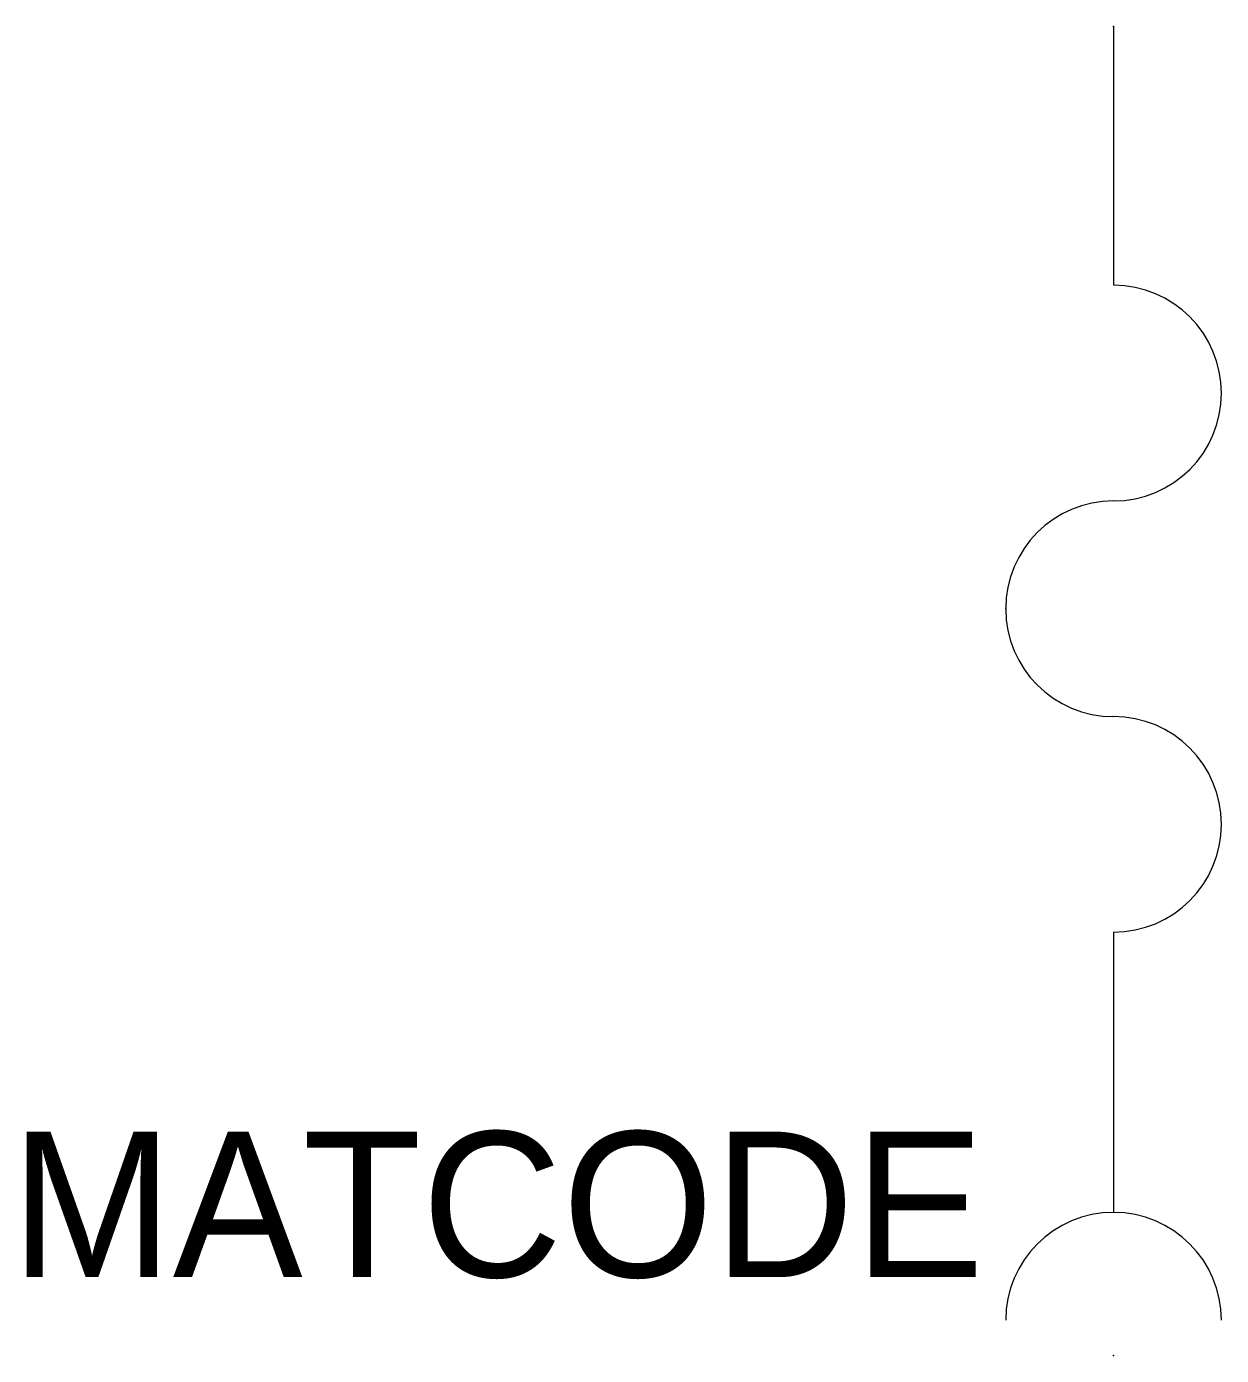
# Model space of a CAD drawing. Extents: x -16.8 to 1.7, y -2.2 to 18.3.
import ezdxf
from ezdxf.enums import TextEntityAlignment as Align

# ---------------------------------------------------------------- set-up
doc = ezdxf.new("R2010")
doc.units = 0
doc.layers.get('0').update_dxf_attribs({"linetype": 'CONTINUOUS'})
for name, color, linetype in [('A', 7, 'CONTINUOUS'), ('C', 6, 'CONTINUOUS'), ('T2', 1, 'CONTINUOUS')]:
    doc.layers.add(name, color=color, linetype=linetype)

msp = doc.modelspace()

# ---------------------------------------------------------------- linework, layer by layer
at = {"color": 0, "linetype": 'CONTINUOUS'}
for p, q in [((0, 18.333), (0, 14.333)), ((0, 4.333), (0, 0))]:
    msp.add_line(p, q, dxfattribs=at)
at = {"color": 0}
for centre, start, end in [((0, 12.667), 270, 90), ((0, 9.333), 90, 270), ((0, 6), 270, 90), ((0, -1.667), 0, 180)]:
    msp.add_arc(centre, 1.667, start, end, dxfattribs=at)
at = {"layer": 'A', "color": 0, "linetype": 'CONTINUOUS'}
msp.add_point((-1.667, 9.333), dxfattribs=at)
at = {"layer": 'C', "color": 0, "linetype": 'CONTINUOUS'}
for p in [(0, 18.333), (0, -2.211)]:
    msp.add_point(p, dxfattribs=at)

# ---------------------------------------------------------------- texts
at = {"layer": 'T2', "color": 0, "linetype": 'CONTINUOUS'}
msp.add_attdef('MATCODE', text='', height=2.25, dxfattribs=at).set_placement((-2, -1), align=Align.RIGHT)

doc.saveas('drawing.dxf')
